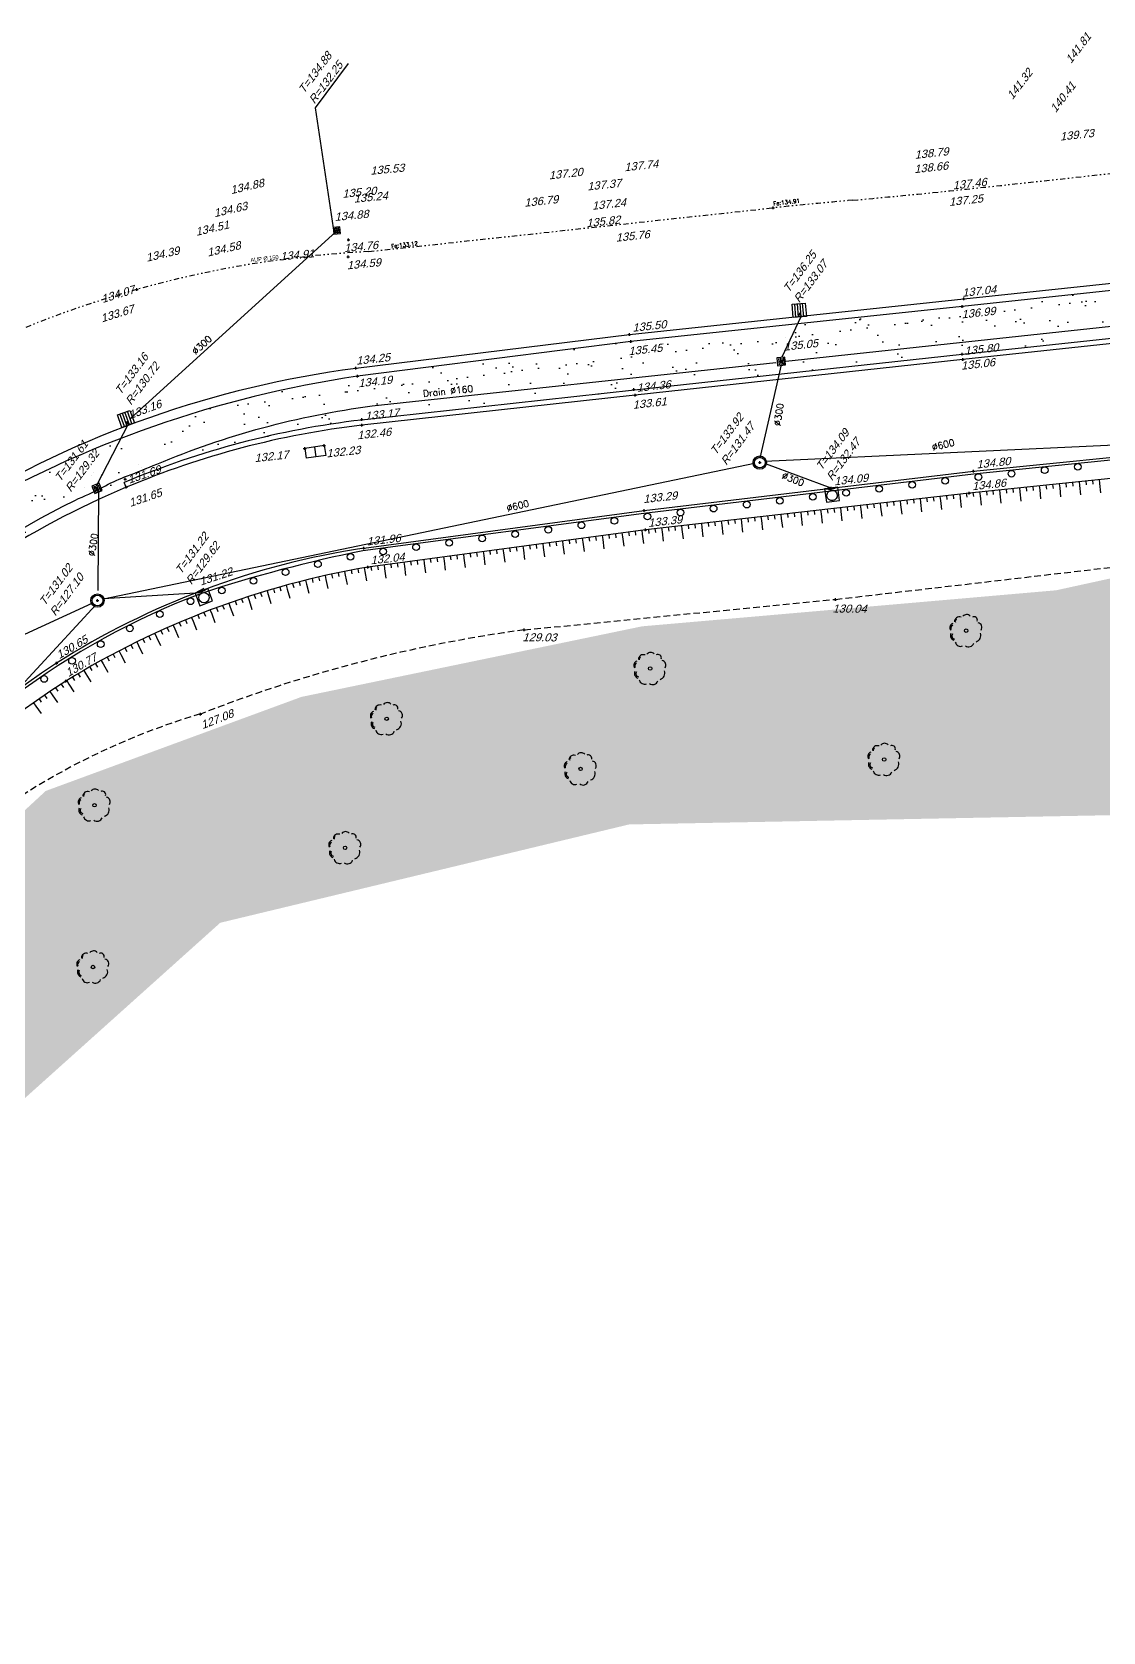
# Model space of a CAD drawing. Header units: metres. Extents: x 1633075 to 1634601, y 8175308 to 8177203.
# Drawn here: x 1633616.3 to 1633696.6, y 8175958.2 to 8176078.1 of the extents above; entities that cross this region are included whole.
import ezdxf

# ---------------------------------------------------------------- set-up
doc = ezdxf.new("R2010")
doc.units = ezdxf.units.M
doc.header["$LTSCALE"] = 2
doc.header["$PDMODE"] = 2
doc.header["$PDSIZE"] = 0.1
for name, pattern in [('211', [0.5, 0.2, -0.1, 0, -0.1, 0, -0.1]), ('31', [2, 1, 1]), ('CACHE', [0.375, 0.25, -0.125]), ('CACHE2', [4.7625, 3.175, -1.5875]), ('CONTINU', [0])]:
    doc.linetypes.add(name, pattern=pattern)
for name, color, linetype in [('C15785 - BORDURES', 7, 'CONTINU'), ('C15785 - BTALUS', 3, 'CACHE'), ('C15785 - DBA', 252, 'Continuous'), ('C15785 - EAUP', 5, 'CONTINU'), ('C15785 - EP', 4, 'Continuous'), ('C15785 - GLISSIERE', 252, 'Continuous'), ('C15785 - HTALUS', 7, 'Continuous'), ('C15785 - POINT 2D', 7, 'Continuous'), ('C15785 - PTT', 3, 'Continuous'), ('C15785 - Talus', 7, 'Continuous'), ('C15785 - VEGET', 3, 'Continuous'), ('C15785 - Z', 7, 'Continuous')]:
    doc.layers.add(name, color=color, linetype=linetype)
doc.styles.add('SIMPLEX', font='simplex_.ttf', dxfattribs={"height": 0.6})
doc.styles.get("Standard").update_dxf_attribs({"font": 'arial.ttf'})

# ---------------------------------------------------------------- blocks, each defined once
blk = doc.blocks.new('U-GRILLC')
for p, q in [((0.5, 0.5), (-0.5, 0.5)), ((-0.5, 0.5), (-0.5, -0.5)), ((0.4, 0.3), (-0.4, 0.3)), ((0.4, 0.1), (-0.4, 0.1)), ((0.5, -0.5), (0.5, 0.5)), ((-0.5, -0.5), (0.5, -0.5)), ((0.4, -0.1), (-0.4, -0.1)), ((0.4, -0.3), (-0.4, -0.3))]:
    blk.add_line(p, q)
blk = doc.blocks.new('BL19')
at = {"color": 0}
for p, q in [((0.5, 1), (-0.5, 1)), ((-0.5, 1), (-0.5, 0)), ((-0.5, 0), (0.5, 0)), ((0.5, 0), (0.5, 1))]:
    blk.add_line(p, q, dxfattribs=at)
for centre, major_axis, start_param, end_param in [((0.01, -0.97), (0.742, 0.742), 0.387155, 1.183656), ((0.01, 0.55), (-0.275, 0.275), 3.926991, 10.210176)]:
    blk.add_ellipse(centre, major_axis=major_axis, ratio=1, start_param=start_param, end_param=end_param, dxfattribs=at)
blk = doc.blocks.new('GRILLEBG')
at = {"color": 0}
for p, q in [((0, 1), (1, 1)), ((0, 0), (0, 1)), ((1, 0), (0, 0)), ((0.2, 0), (0.2, 1)), ((0.4, 0), (0.4, 1)), ((0.6, 0), (0.6, 1)), ((0.8, 0), (0.8, 1)), ((1, 1), (1, 0))]:
    blk.add_line(p, q, dxfattribs=at)
blk = doc.blocks.new('TALH100A')
blk.add_line((0, 0.3), (0, 1))
blk = doc.blocks.new('TALH100B')
blk.add_line((0, 0), (0, 0.3))
blk = doc.blocks.new('RH')
blk.add_circle((0, 0.25), 0.25)
blk = doc.blocks.new('ARBN')
blk.add_circle((0, 0), 0.0517)
for centre, radius, start, end in [((-0.381, -0.079), 0.106, 125.5548, 253.3512), ((-0.313, 0.149), 0.141, 102.3806, 218.1519), ((-0.088, 0.27), 0.194, 62.9289, 157.9234), ((0.159, 0.288), 0.162, 10.5515, 118.7684), ((0.33, 0.115), 0.163, 331.4172, 69.7614), ((-0.236, -0.237), 0.15, 182.2997, 276.8338), ((-0.027, -0.335), 0.147, 208.1993, 316.9403), ((0.007, -0.38), 0.0689, 259.4414, 333.9219), ((0.202, -0.304), 0.137, 247.1419, 348.9634), ((0.221, -0.292), 0.104, 254.316, 338.7253), ((0.342, -0.106), 0.104, 287.358, 32.9391), ((0.335, -0.105), 0.151, 294.7172, 29.5061)]:
    blk.add_arc(centre, radius, start, end)
blk = doc.blocks.new('TAMPON')
blk.add_circle((0, 0), 0.5)
blk = doc.blocks.new('T1')
at = {"linetype": '31'}
blk.add_point((0, 0), dxfattribs=at)

msp = doc.modelspace()

# ---------------------------------------------------------------- hatches: boundary and pattern name
at = {"layer": 'C15785 - VEGET'}
h = msp.add_hatch(dxfattribs=at)
h.set_pattern_fill('AR-SAND', color=256, scale=0.06, angle=-0.5, style=0)
h.set_pattern_definition([(37.00002714, (1050220.128, 8061047.714), (-0.070374322, 2.937205342), [0, -2.31648, 0, -2.5908, 0, -2.4765]), (7.00002714, (1050220.128, 8061047.714), (2.734567372, 4.277251446), [0, -1.24968, 0, -2.08788, 0, -0.8001]), (327.00002714, (1050218.2534, 8061047.7303), (4.745848775, -0.03279071), [0, -0.762, 0, -2.7432, 0, -3.5814]), (317.00002714, (1050218.2534, 8061047.7303), (4.59283606, 1.29754797), [0, -0.381, 0, -1.79832, 0, -2.0574])])
h.paths.add_polyline_path([(1633686.05, 8176053.92), (1633697.31, 8176055.13), (1633696.94, 8176058.67), (1633686.07, 8176057.51), (1633661.2, 8176054.9), (1633640.72, 8176052.29, 0.067352), (1633619.46, 8176046.2), (1633620.53, 8176042.7, -0.01195), (1633623.37, 8176043.97), (1633623.22, 8176044.33, -0.070511), (1633641, 8176049.01), (1633661.48, 8176051.26)])
h = msp.add_hatch(dxfattribs=at)
h.set_pattern_fill('AR-SAND', color=256, scale=0.07, angle=-0.5, style=0)
h.set_pattern_definition([(37.00002714, (1050220.128, 8061047.714), (-0.082103375, 3.426739566), [0, -2.70256, 0, -3.0226, 0, -2.88925]), (7.0000271, (1050220.128, 8061047.714), (3.1903286, 4.990126687), [0, -1.45796, 0, -2.43586, 0, -0.93345]), (327.00002714, (1050217.941, 8061047.733), (5.536823571, -0.038255829), [0, -0.889, 0, -3.2004, 0, -4.1783]), (317.0000271, (1050217.941, 8061047.733), (5.358308738, 1.513805964), [0, -0.4445, 0, -2.09804, 0, -2.4003])])
h.paths.add_polyline_path([(1633612.91, 8176038.41, -0.033584), (1633620.53, 8176042.7), (1633619.46, 8176046.2, 0.028492), (1633611.09, 8176041.94, 0.212898), (1633582.33, 8175999.08, 0.047231), (1633581.56, 8175972.2), (1633583.68, 8175944.68), (1633585.46, 8175920.4), (1633585.95, 8175913.69), (1633587.92, 8175913.85), (1633587.42, 8175920.55), (1633585.65, 8175944.81), (1633583.72, 8175970.42, -0.046197), (1633584.75, 8175998.49, -0.192843)])
h = msp.add_hatch(dxfattribs=at)
h.set_pattern_fill('AR-CONC', color=256, scale=0.035, angle=-0.5, style=0)
h.set_pattern_definition([(49.5000271, (1050220.128, 8061047.714), (6.371352654, -0.61348817), [0.66675, -7.33425]), (354.5000271, (1050220.128, 8061047.714), (-1.17510092, 6.6974915), [0.5334, -5.8674]), (99.9510271, (1050220.659, 8061047.663), (5.19627452, 6.083972695), [0.56665, -6.23315]), (45.6842271, (1050220.1434, 8061049.492), (9.47456497, -1.55421629), [1.000125, -11.001375]), (96.1356271, (1050220.933, 8061049.362), (8.38439863, 8.58705861), [0.849975, -9.349725]), (350.6840271, (1050220.143, 8061049.492), (8.38441149, 8.58704316), [0.8001, -8.8011]), (20.5000271, (1050221.0285, 8061049.0396), (5.275085627, -3.625461903), [0.66675, -7.33425]), (325.5000271, (1050221.0285, 8061049.0396), (2.21924188, 6.427458284), [0.5334, -5.8674]), (70.9514271, (1050221.468, 8061048.7375), (7.494313027, 2.80201086), [0.56665, -6.23315]), (37.00002714, (1050220.1279, 8061047.714), (0.1339211355, 2.95837039), [0, -5.79628, 0, -5.9563, 0, -5.889625]), (7.00002714, (1050220.128, 8061047.714), (2.369195514, 3.485779085), [0, -3.39598, 0, -5.66293, 0, -2.244725]), (327.00002714, (1050218.1455, 8061047.7312), (4.743740522, -0.241909423), [0, -2.2225, 0, -6.9342, 0, -9.20115]), (317.0000271, (1050217.2565, 8061047.739), (5.19208952, 0.84465285), [0, -2.88925, 0, -4.60502, 0, -6.53415])])
h.paths.add_polyline_path([(1633615.42, 8175997.87), (1633595.17, 8175996.14), (1633602.33, 8176007.33), (1633617.33, 8176021.21), (1633636.51, 8176028.26), (1633662.06, 8176033.55), (1633693.1, 8176036.25), (1633711.84, 8176040.34), (1633713.91, 8176033.95), (1633723.68, 8176033.87), (1633730.53, 8176039.32), (1633730.58, 8176045.27), (1633741.21, 8176046.45), (1633751.39, 8176044.24), (1633765.36, 8176038.17), (1633775.49, 8176030.02), (1633791.53, 8176017.56), (1633806.29, 8176003.85), (1633821.01, 8175986.31), (1633834.85, 8175965.39), (1633842.81, 8175952.16), (1633850.32, 8175935.96), (1633855.71, 8175920.63), (1633856.35, 8175897.27), (1633841.92, 8175899.09), (1633839.59, 8175924.59), (1633817.02, 8175967.24), (1633784.21, 8176006.16), (1633755.5, 8176028.07), (1633738.43, 8176020.15), (1633717.55, 8176013.11), (1633706.98, 8176019.58), (1633661.08, 8176018.7), (1633630.42, 8176011.33)])

# ---------------------------------------------------------------- linework, layer by layer
at = {"layer": 'C15785 - BORDURES'}
msp.add_lwpolyline([(1633641.19, 8176039.4), (1633662.2, 8176042.23), (1633676.24, 8176043.91), (1633686.92, 8176045.17), (1633708.81, 8176047.37), (1633727.43, 8176048.95)], dxfattribs=at)
msp.add_lwpolyline([(1633623.37, 8176043.97, 0.045553), (1633612.91, 8176038.41)], format="xyb", dxfattribs=at)
for centre, radius, start, end in [((1633650.14, 8175980.31), 59.77, 98.615, 122.3778), ((1633649.3, 8175982.9), 57.13, 123.0587, 166.1462)]:
    msp.add_arc(centre, radius, start, end, dxfattribs=at)
at = {"layer": 'C15785 - BTALUS'}
msp.add_lwpolyline([(1633653.21, 8176033.28), (1633676.57, 8176035.57), (1633699.18, 8176038.2), (1633713.1, 8176043.04)], dxfattribs=at)
for centre, radius, start, end in [((1633667.29, 8175929.19), 105.04, 97.7004, 111.4173), ((1633643.73, 8175976.87), 52.25, 106.4575, 158.3577)]:
    msp.add_arc(centre, radius, start, end, dxfattribs=at)
at = {"layer": 'C15785 - DBA'}
for points in [[(1633640.58, 8176052.89), (1633661.12, 8176055.42), (1633686.19, 8176058.09), (1633709.3, 8176060.54), (1633722.8, 8176061.89)], [(1633722.84, 8176061.39), (1633709.38, 8176060.01), (1633686.07, 8176057.51), (1633661.2, 8176054.9), (1633640.72, 8176052.29)], [(1633623.37, 8176043.97), (1633623.22, 8176044.33)]]:
    msp.add_lwpolyline(points, dxfattribs=at)
for points in [[(1633770.51, 8176048.36, 0.179853), (1633724.5, 8176058.05), (1633709.89, 8176056.47), (1633686.05, 8176053.92), (1633661.48, 8176051.26), (1633641, 8176049.01, 0.070511), (1633623.22, 8176044.33, 0.070511)], [(1633770.31, 8176048.03, 0.179882), (1633724.55, 8176057.67), (1633709.93, 8176056.09), (1633686.1, 8176053.54), (1633661.53, 8176050.88), (1633641.04, 8176048.63, 0.070505), (1633623.37, 8176043.97)]]:
    msp.add_lwpolyline(points, format="xyb", dxfattribs=at)
for centre, radius, start, end in [((1633650.69, 8175976.37), 77.18, 97.524, 121.194), ((1633652.6, 8175970.71), 82.44, 98.2876, 120.2284)]:
    msp.add_arc(centre, radius, start, end, dxfattribs=at)
at = {"layer": 'C15785 - EAUP', "linetype": '211'}
msp.add_lwpolyline([(1633574.88, 8175918.44), (1633574.52, 8175935.97), (1633573.61, 8175950.05), (1633572.44, 8175967.22), (1633571.22, 8175979.91), (1633570.52, 8175985.96), (1633571.68, 8175997.92), (1633574.2, 8176009.7), (1633576.18, 8176015.42, -0.035448), (1633581.33, 8176026.29, -0.032532), (1633585.09, 8176031.98, -0.03162), (1633591.71, 8176039.8, -0.037725), (1633599.86, 8176047.15, -0.041893), (1633607.62, 8176052.08, -0.055921), (1633624.17, 8176058.8, -0.055921), (1633641.56, 8176061.64), (1633671.88, 8176064.92, -0.002476), (1633677.86, 8176065.49, 0.00268), (1633683.85, 8176066.06, 0.003489), (1633704.16, 8176068.3, -0.006617)], format="xyb", dxfattribs=at)
at = {"layer": 'C15785 - EP', "linetype": 'CONTINU'}
for p, q in [((1633673.96, 8176056.74), (1633672.53, 8176053.73)), ((1633623.55, 8176048.75), (1633621.15, 8176044.1)), ((1633676.24, 8176043.91), (1633671.39, 8176045.71)), ((1633621.29, 8176043.75), (1633621.23, 8176036.23))]:
    msp.add_line(p, q, dxfattribs=at)
at = {"layer": 'C15785 - EP'}
msp.add_line((1633621.1, 8176035.15), (1633604.31, 8176017.04), dxfattribs=at)
at = {"layer": 'C15785 - EP', "flags": 128}
for points in [[(1633638.92, 8176063.43), (1633637.56, 8176072.42), (1633640.03, 8176075.73)], [(1633629.18, 8176036.38), (1633628.55, 8176036.04), (1633621.66, 8176035.62), (1633670.48, 8176045.77)]]:
    msp.add_lwpolyline(points, dxfattribs=at)
at = {"layer": 'C15785 - EP', "linetype": 'CONTINU'}
for points in [[(1633623.68, 8176049.12), (1633639.12, 8176063.15)], [(1633671.27, 8176045.94), (1633726.95, 8176048.54)], [(1633581.83, 8176017.34), (1633620.82, 8176035.29)]]:
    msp.add_lwpolyline(points, dxfattribs=at)
at = {"layer": 'C15785 - EP', "flags": 128}
for points in [[(1633731.93, 8176059.6, 0.015709), (1633727.72, 8176059.29), (1633672.83, 8176053.4)], [(1633590.95, 8175850.59, 0.020312), (1633590.14, 8175874.89), (1633582.46, 8175978.21, -0.069668), (1633583.66, 8175996.67, -0.231268), (1633619.51, 8176042.99), (1633619.8, 8176043.12, 0.017293), (1633621.81, 8176044.09, -0.032514), (1633623.46, 8176044.83, 0.010575), (1633625.67, 8176045.71, -0.066936), (1633641.8, 8176050.07), (1633672.08, 8176053.32)]]:
    msp.add_lwpolyline(points, format="xyb", dxfattribs=at)
at = {"layer": 'C15785 - EP'}
msp.add_lwpolyline([(1633672.49, 8176053.15), (1633670.89, 8176046.15)], dxfattribs=at)
for centre in [(1633670.88, 8176045.82), (1633621.21, 8176035.48)]:
    msp.add_circle(centre, 0.4, dxfattribs=at)
at = {"layer": 'C15785 - GLISSIERE'}
msp.add_lwpolyline([(1633766.69, 8176039.38, 0.055002), (1633757.16, 8176044.61, 0.129646), (1633727.4, 8176048.76), (1633708.7, 8176047.18), (1633686.92, 8176044.96), (1633662.18, 8176042), (1633641.12, 8176039.21, 0.030208), (1633629.02, 8176036.02, 0.144588), (1633603.73, 8176016.96, 0.167506), (1633592.63, 8175983.01)], format="xyb", dxfattribs=at)
at = {"layer": 'C15785 - HTALUS'}
msp.add_lwpolyline([(1633762.49, 8176040.69, 0.165527), (1633727.83, 8176047.44), (1633709.28, 8176045.89), (1633686.59, 8176043.54), (1633662.3, 8176040.79), (1633641.48, 8176037.99, 0.095704), (1633618.83, 8176029.44, 0.197756), (1633595.17, 8175996.14)], format="xyb", dxfattribs=at)
at = {"layer": 'C15785 - POINT 2D'}
for p in [(1633640.03, 8176062.52), (1633640.01, 8176061.24), (1633686.07, 8176057.51), (1633686.19, 8176058.09), (1633673.88, 8176056.94), (1633661.12, 8176055.42), (1633661.2, 8176054.9), (1633686.06, 8176053.95), (1633640.58, 8176052.89), (1633672.49, 8176053.41), (1633686.1, 8176053.54), (1633640.72, 8176052.29), (1633661.43, 8176051.31), (1633661.53, 8176050.88), (1633641.03, 8176049.06), (1633623.45, 8176048.82), (1633641.04, 8176048.63), (1633636.75, 8176046.89), (1633638.22, 8176047.1), (1633670.88, 8176045.82), (1633623.28, 8176044.58), (1633686.92, 8176045.17), (1633621.17, 8176043.89), (1633623.37, 8176043.97), (1633676.24, 8176043.91), (1633686.59, 8176043.54), (1633662.2, 8176042.23), (1633662.3, 8176040.79), (1633641.19, 8176039.4), (1633641.48, 8176037.99), (1633629.01, 8176036.21), (1633621.21, 8176035.48), (1633676.57, 8176035.57), (1633653.21, 8176033.28), (1633618.14, 8176030.78), (1633618.83, 8176029.44), (1633628.93, 8176026.97)]:
    msp.add_point(p, dxfattribs=at)
at = {"layer": 'C15785 - PTT'}
for p, q in [((1633638.22, 8176047.1), (1633636.75, 8176046.89)), ((1633636.75, 8176046.89), (1633636.85, 8176046.15)), ((1633637.49, 8176046.99), (1633637.59, 8176046.25)), ((1633638.22, 8176047.1), (1633638.33, 8176046.36)), ((1633638.33, 8176046.36), (1633636.85, 8176046.15))]:
    msp.add_line(p, q, dxfattribs=at)

# ---------------------------------------------------------------- block references
at = {"layer": 'C15785 - EAUP'}
for p, rotation in [((1633671.88, 8176064.92), 96.17823014338198), ((1633671.88, 8176064.92), 275.8240151363073), ((1633624.17, 8176058.8), 105.6992131369653)]:
    msp.add_blockref('T1', p, dxfattribs=dict(at, rotation=rotation))
at = {"layer": 'C15785 - EP'}
for p, xscale, yscale, zscale, rotation in [((1633639.16, 8176063.22), 0.4999999997836262, 0.4999999997836262, 0.4999999997836262, 276.2399141134108), ((1633672.49, 8176053.41), 0.6000000000503186, 0.6000000000503186, 0.6000000000503186, 95.1994244077159)]:
    msp.add_blockref('U-GRILLC', p, dxfattribs=dict(at, xscale=xscale, yscale=yscale, zscale=zscale, rotation=rotation))
for name, p, rotation in [('GRILLEBG', (1633673.39, 8176056.69), 5.198455841657077), ('GRILLEBG', (1633623.04, 8176048.46), 19.47049848245895), ('TAMPON', (1633670.88, 8176045.82), 359.5000271160415), ('BL19', (1633676.24, 8176043.91), 187.4597956879045), ('TAMPON', (1633621.21, 8176035.48), 359.5000271160415), ('BL19', (1633629.01, 8176036.21), 200.7189733154967)]:
    msp.add_blockref(name, p, dxfattribs=dict(at, rotation=rotation))
at = {"layer": 'C15785 - EP', "linetype": 'CACHE2', "xscale": 0.6000000002588038, "yscale": 0.6000000002588038, "zscale": 0.6000000002588038, "rotation": 111.9739583076282}
msp.add_blockref('U-GRILLC', (1633621.17, 8176043.89), dxfattribs=at)
at = {"layer": 'C15785 - GLISSIERE'}
for p, rotation in [((1633692.22, 8176045.5), 185.8318400240121), ((1633694.71, 8176045.75), 185.8318400240121), ((1633682.28, 8176044.4), 186.8230547540757), ((1633684.76, 8176044.7), 186.8230547540757), ((1633687.25, 8176044.99), 185.8318400240121), ((1633689.73, 8176045.24), 185.8318400240121), ((1633672.35, 8176043.21), 186.8230547540757), ((1633674.83, 8176043.51), 186.8230547540757), ((1633677.32, 8176043.81), 186.8230547540757), ((1633679.8, 8176044.1), 186.8230547540757), ((1633662.42, 8176042.03), 186.8230547540757), ((1633664.91, 8176042.32), 186.8230547540757), ((1633667.39, 8176042.62), 186.8230547540757), ((1633669.87, 8176042.92), 186.8230547540757), ((1633652.51, 8176040.71), 187.5474883920169), ((1633654.99, 8176041.04), 187.5474883920169), ((1633657.47, 8176041.37), 187.5474883920169), ((1633659.94, 8176041.7), 187.5474883920169), ((1633642.6, 8176039.4), 187.5474883920169), ((1633645.07, 8176039.73), 187.5474883920169), ((1633647.55, 8176040.06), 187.5474883920169), ((1633650.03, 8176040.39), 187.5474883920169), ((1633637.69, 8176038.46), 193.252673494969), ((1633640.13, 8176039), 191.8707932905945), ((1633632.85, 8176037.2), 196.016433890087), ((1633635.26, 8176037.86), 194.6345536923152), ((1633630.46, 8176036.48), 197.3983141021671), ((1633625.79, 8176034.69), 204.1242491668779), ((1633628.1, 8176035.66), 201.5622125382474), ((1633623.53, 8176033.62), 206.6862857962478), ((1633621.33, 8176032.44), 209.2483224773896), ((1633619.17, 8176031.17), 211.8103591012868), ((1633617.08, 8176029.81), 214.3723957208525)]:
    msp.add_blockref('RH', p, dxfattribs=dict(at, rotation=rotation))
at = {"layer": 'C15785 - Talus'}
for name, p, rotation in [('TALH100B', (1633692.84, 8176044.19), 185.9064932886963), ('TALH100B', (1633693.34, 8176044.24), 185.9064932886963), ('TALH100B', (1633693.83, 8176044.29), 185.9064932886963), ('TALH100B', (1633694.33, 8176044.35), 185.9064932886963), ('TALH100B', (1633694.83, 8176044.4), 185.9064932886963), ('TALH100B', (1633695.33, 8176044.45), 185.9064932886963), ('TALH100B', (1633695.82, 8176044.5), 185.9064932886963), ('TALH100B', (1633696.32, 8176044.55), 185.9064932886963), ('TALH100A', (1633696.32, 8176044.55), 185.9064932886963), ('TALH100B', (1633681.9, 8176043.01), 186.4756248369892), ('TALH100B', (1633682.4, 8176043.07), 186.4756248369892), ('TALH100B', (1633682.9, 8176043.13), 186.4756248369892), ('TALH100B', (1633683.39, 8176043.18), 186.4756248369892), ('TALH100B', (1633683.89, 8176043.24), 186.4756248369892), ('TALH100B', (1633684.39, 8176043.29), 186.4756248369892), ('TALH100A', (1633684.39, 8176043.29), 186.4756248369892), ('TALH100B', (1633684.88, 8176043.35), 186.4756248369892), ('TALH100B', (1633685.38, 8176043.41), 186.4756248369892), ('TALH100B', (1633685.88, 8176043.46), 186.4756248369892), ('TALH100A', (1633685.88, 8176043.46), 186.4756248369892), ('TALH100B', (1633686.37, 8176043.52), 186.4756248369892), ('TALH100B', (1633686.87, 8176043.57), 185.9064932886963), ('TALH100B', (1633687.37, 8176043.63), 185.9064932886963), ('TALH100A', (1633687.37, 8176043.63), 185.9064932886963), ('TALH100B', (1633687.87, 8176043.68), 185.9064932886963), ('TALH100B', (1633688.36, 8176043.73), 185.9064932886963), ('TALH100B', (1633688.86, 8176043.78), 185.9064932886963), ('TALH100A', (1633688.86, 8176043.78), 185.9064932886963), ('TALH100B', (1633689.36, 8176043.83), 185.9064932886963), ('TALH100B', (1633689.85, 8176043.88), 185.9064932886963), ('TALH100B', (1633690.35, 8176043.93), 185.9064932886963), ('TALH100A', (1633690.35, 8176043.93), 185.9064932886963), ('TALH100B', (1633690.85, 8176043.99), 185.9064932886963), ('TALH100B', (1633691.35, 8176044.04), 185.9064932886963), ('TALH100B', (1633691.84, 8176044.09), 185.9064932886963), ('TALH100A', (1633691.84, 8176044.09), 185.9064932886963), ('TALH100B', (1633692.34, 8176044.14), 185.9064932886963), ('TALH100A', (1633693.34, 8176044.24), 185.9064932886963), ('TALH100A', (1633694.83, 8176044.4), 185.9064932886963), ('TALH100B', (1633671.47, 8176041.83), 186.4756248369892), ('TALH100B', (1633671.97, 8176041.89), 186.4756248369892), ('TALH100B', (1633672.46, 8176041.94), 186.4756248369892), ('TALH100B', (1633672.96, 8176042), 186.4756248369892), ('TALH100B', (1633673.46, 8176042.05), 186.4756248369892), ('TALH100B', (1633673.95, 8176042.11), 186.4756248369892), ('TALH100A', (1633673.95, 8176042.11), 186.4756248369892), ('TALH100B', (1633674.45, 8176042.17), 186.4756248369892), ('TALH100B', (1633674.95, 8176042.22), 186.4756248369892), ('TALH100B', (1633675.44, 8176042.28), 186.4756248369892), ('TALH100A', (1633675.44, 8176042.28), 186.4756248369892), ('TALH100B', (1633675.94, 8176042.34), 186.4756248369892), ('TALH100B', (1633676.44, 8176042.39), 186.4756248369892), ('TALH100B', (1633676.93, 8176042.45), 186.4756248369892), ('TALH100A', (1633676.93, 8176042.45), 186.4756248369892), ('TALH100B', (1633677.43, 8176042.51), 186.4756248369892), ('TALH100B', (1633677.93, 8176042.56), 186.4756248369892), ('TALH100B', (1633678.42, 8176042.62), 186.4756248369892), ('TALH100A', (1633678.42, 8176042.62), 186.4756248369892), ('TALH100B', (1633678.92, 8176042.67), 186.4756248369892), ('TALH100B', (1633679.42, 8176042.73), 186.4756248369892), ('TALH100B', (1633679.91, 8176042.79), 186.4756248369892), ('TALH100A', (1633679.91, 8176042.79), 186.4756248369892), ('TALH100B', (1633680.41, 8176042.84), 186.4756248369892), ('TALH100B', (1633680.91, 8176042.9), 186.4756248369892), ('TALH100B', (1633681.41, 8176042.96), 186.4756248369892), ('TALH100A', (1633681.41, 8176042.96), 186.4756248369892), ('TALH100A', (1633682.9, 8176043.13), 186.4756248369892), ('TALH100B', (1633661.04, 8176040.62), 187.6463336794134), ('TALH100B', (1633661.53, 8176040.69), 187.6463336794134), ('TALH100B', (1633662.03, 8176040.75), 187.6463336794134), ('TALH100B', (1633662.53, 8176040.81), 186.4756248369892), ('TALH100B', (1633663.02, 8176040.87), 186.4756248369892), ('TALH100B', (1633663.52, 8176040.93), 186.4756248369892), ('TALH100A', (1633663.52, 8176040.93), 186.4756248369892), ('TALH100B', (1633664.02, 8176040.98), 186.4756248369892), ('TALH100B', (1633664.51, 8176041.04), 186.4756248369892), ('TALH100B', (1633665.01, 8176041.1), 186.4756248369892), ('TALH100A', (1633665.01, 8176041.1), 186.4756248369892), ('TALH100B', (1633665.51, 8176041.15), 186.4756248369892), ('TALH100B', (1633666, 8176041.21), 186.4756248369892), ('TALH100B', (1633666.5, 8176041.26), 186.4756248369892), ('TALH100A', (1633666.5, 8176041.26), 186.4756248369892), ('TALH100B', (1633667, 8176041.32), 186.4756248369892), ('TALH100B', (1633667.49, 8176041.38), 186.4756248369892), ('TALH100B', (1633667.99, 8176041.43), 186.4756248369892), ('TALH100A', (1633667.99, 8176041.43), 186.4756248369892), ('TALH100B', (1633668.49, 8176041.49), 186.4756248369892), ('TALH100B', (1633668.99, 8176041.55), 186.4756248369892), ('TALH100B', (1633669.48, 8176041.6), 186.4756248369892), ('TALH100A', (1633669.48, 8176041.6), 186.4756248369892), ('TALH100B', (1633669.98, 8176041.66), 186.4756248369892), ('TALH100B', (1633670.48, 8176041.72), 186.4756248369892), ('TALH100B', (1633670.97, 8176041.77), 186.4756248369892), ('TALH100A', (1633670.97, 8176041.77), 186.4756248369892), ('TALH100A', (1633672.46, 8176041.94), 186.4756248369892), ('TALH100B', (1633652.12, 8176039.42), 187.6463336794134), ('TALH100B', (1633652.61, 8176039.49), 187.6463336794134), ('TALH100B', (1633653.11, 8176039.55), 187.6463336794134), ('TALH100B', (1633653.61, 8176039.62), 187.6463336794134), ('TALH100B', (1633654.1, 8176039.69), 187.6463336794134), ('TALH100B', (1633654.6, 8176039.75), 187.6463336794134), ('TALH100A', (1633654.6, 8176039.75), 187.6463336794134), ('TALH100B', (1633655.09, 8176039.82), 187.6463336794134), ('TALH100B', (1633655.59, 8176039.89), 187.6463336794134), ('TALH100B', (1633656.08, 8176039.95), 187.6463336794134), ('TALH100A', (1633656.08, 8176039.95), 187.6463336794134), ('TALH100B', (1633656.58, 8176040.02), 187.6463336794134), ('TALH100B', (1633657.07, 8176040.09), 187.6463336794134), ('TALH100B', (1633657.57, 8176040.15), 187.6463336794134), ('TALH100A', (1633657.57, 8176040.15), 187.6463336794134), ('TALH100B', (1633658.07, 8176040.22), 187.6463336794134), ('TALH100B', (1633658.56, 8176040.29), 187.6463336794134), ('TALH100B', (1633659.06, 8176040.35), 187.6463336794134), ('TALH100A', (1633659.06, 8176040.35), 187.6463336794134), ('TALH100B', (1633659.55, 8176040.42), 187.6463336794134), ('TALH100B', (1633660.05, 8176040.49), 187.6463336794134), ('TALH100B', (1633660.54, 8176040.55), 187.6463336794134), ('TALH100A', (1633660.54, 8176040.55), 187.6463336794134), ('TALH100A', (1633662.03, 8176040.75), 187.6463336794134), ('TALH100B', (1633643.2, 8176038.22), 187.6463336794134), ('TALH100B', (1633643.69, 8176038.29), 187.6463336794134), ('TALH100B', (1633644.19, 8176038.36), 187.6463336794134), ('TALH100B', (1633644.69, 8176038.42), 187.6463336794134), ('TALH100B', (1633645.18, 8176038.49), 187.6463336794134), ('TALH100B', (1633645.68, 8176038.56), 187.6463336794134), ('TALH100A', (1633645.68, 8176038.56), 187.6463336794134), ('TALH100B', (1633646.17, 8176038.62), 187.6463336794134), ('TALH100B', (1633646.67, 8176038.69), 187.6463336794134), ('TALH100B', (1633647.16, 8176038.76), 187.6463336794134), ('TALH100A', (1633647.16, 8176038.76), 187.6463336794134), ('TALH100B', (1633647.66, 8176038.82), 187.6463336794134), ('TALH100B', (1633648.15, 8176038.89), 187.6463336794134), ('TALH100B', (1633648.65, 8176038.96), 187.6463336794134), ('TALH100A', (1633648.65, 8176038.96), 187.6463336794134), ('TALH100B', (1633649.15, 8176039.02), 187.6463336794134), ('TALH100B', (1633649.64, 8176039.09), 187.6463336794134), ('TALH100B', (1633650.14, 8176039.16), 187.6463336794134), ('TALH100A', (1633650.14, 8176039.16), 187.6463336794134), ('TALH100B', (1633650.63, 8176039.22), 187.6463336794134), ('TALH100B', (1633651.13, 8176039.29), 187.6463336794134), ('TALH100B', (1633651.62, 8176039.35), 187.6463336794134), ('TALH100A', (1633651.62, 8176039.35), 187.6463336794134), ('TALH100A', (1633653.11, 8176039.55), 187.6463336794134), ('TALH100B', (1633636.82, 8176037.01), 194.0424551954293), ('TALH100B', (1633637.3, 8176037.13), 193.593597604224), ('TALH100B', (1633637.79, 8176037.25), 193.1447400157474), ('TALH100B', (1633638.28, 8176037.36), 192.6958824247174), ('TALH100A', (1633638.28, 8176037.36), 192.6958824247174), ('TALH100B', (1633638.77, 8176037.46), 192.2470248168966), ('TALH100B', (1633639.25, 8176037.57), 191.7981672443182), ('TALH100B', (1633639.74, 8176037.67), 191.3493096062567), ('TALH100A', (1633639.74, 8176037.67), 191.3493096062567), ('TALH100B', (1633640.24, 8176037.77), 190.9004520171304), ('TALH100B', (1633640.73, 8176037.86), 190.451594402764), ('TALH100B', (1633641.22, 8176037.95), 190.0027368456078), ('TALH100A', (1633641.22, 8176037.95), 190.0027368456078), ('TALH100B', (1633641.71, 8176038.02), 187.6463336794134), ('TALH100B', (1633642.21, 8176038.09), 187.6463336794134), ('TALH100B', (1633642.7, 8176038.16), 187.6463336794134), ('TALH100A', (1633642.7, 8176038.16), 187.6463336794134), ('TALH100A', (1633644.19, 8176038.36), 187.6463336794134), ('TALH100B', (1633632.97, 8176035.92), 197.6333159797058), ('TALH100B', (1633633.45, 8176036.07), 197.1844584005095), ('TALH100B', (1633633.93, 8176036.21), 196.7356007880543), ('TALH100A', (1633633.93, 8176036.21), 196.7356007880543), ('TALH100B', (1633634.41, 8176036.36), 196.286743202774), ('TALH100B', (1633634.89, 8176036.49), 195.8378856001323), ('TALH100B', (1633635.37, 8176036.63), 195.389028025478), ('TALH100A', (1633635.37, 8176036.63), 195.389028025478), ('TALH100B', (1633635.85, 8176036.76), 194.9401704181755), ('TALH100B', (1633636.33, 8176036.89), 194.4913128118425), ('TALH100A', (1633636.82, 8176037.01), 194.0424551954293), ('TALH100B', (1633629.2, 8176034.59), 201.2241767841927), ('TALH100B', (1633629.67, 8176034.77), 200.7753192133773), ('TALH100B', (1633630.13, 8176034.94), 200.3264616036357), ('TALH100B', (1633630.6, 8176035.11), 199.8776039809991), ('TALH100B', (1633631.07, 8176035.28), 199.4287464073449), ('TALH100A', (1633631.07, 8176035.28), 199.4287464073449), ('TALH100B', (1633631.55, 8176035.45), 198.9798887757249), ('TALH100B', (1633632.02, 8176035.61), 198.5310312059176), ('TALH100B', (1633632.49, 8176035.77), 198.0821736101386), ('TALH100A', (1633632.49, 8176035.77), 198.0821736101386), ('TALH100B', (1633626.43, 8176033.44), 203.9173223731908), ('TALH100B', (1633626.89, 8176033.64), 203.4684647696322), ('TALH100B', (1633627.35, 8176033.84), 203.0196071825316), ('TALH100B', (1633627.81, 8176034.03), 202.5707495955761), ('TALH100B', (1633628.27, 8176034.22), 202.1218920123358), ('TALH100A', (1633628.27, 8176034.22), 202.1218920123358), ('TALH100B', (1633628.73, 8176034.41), 201.6730344087556), ('TALH100A', (1633629.67, 8176034.77), 200.7753192133773), ('TALH100B', (1633624.16, 8176032.38), 206.1616103812257), ('TALH100B', (1633624.61, 8176032.6), 205.7127527544108), ('TALH100B', (1633625.07, 8176032.81), 205.2638951917405), ('TALH100B', (1633625.52, 8176033.02), 204.815037599199), ('TALH100A', (1633625.52, 8176033.02), 204.815037599199), ('TALH100B', (1633625.97, 8176033.23), 204.3661799841998), ('TALH100A', (1633626.89, 8176033.64), 203.4684647696322), ('TALH100B', (1633621.5, 8176030.99), 208.8547559680844), ('TALH100B', (1633621.94, 8176031.23), 208.4058983654085), ('TALH100B', (1633622.38, 8176031.47), 207.9570407843403), ('TALH100B', (1633622.83, 8176031.7), 207.5081831743156), ('TALH100A', (1633622.83, 8176031.7), 207.5081831743156), ('TALH100B', (1633623.27, 8176031.93), 207.0593255857777), ('TALH100B', (1633623.72, 8176032.16), 206.6104679829155), ('TALH100A', (1633624.16, 8176032.38), 206.1616103812257), ('TALH100B', (1633619.77, 8176030), 210.6501863600614), ('TALH100B', (1633620.2, 8176030.25), 210.2013287861852), ('TALH100A', (1633620.2, 8176030.25), 210.2013287861852), ('TALH100B', (1633620.63, 8176030.5), 209.752471169008), ('TALH100B', (1633621.07, 8176030.75), 209.3036135476152), ('TALH100A', (1633621.5, 8176030.99), 208.8547559680844), ('TALH100B', (1633617.65, 8176028.67), 213.7327572183211), ('TALH100B', (1633618.07, 8176028.95), 213.198913338727), ('TALH100B', (1633618.49, 8176029.22), 212.6650694592381), ('TALH100B', (1633618.91, 8176029.48), 211.5479015537667), ('TALH100A', (1633618.91, 8176029.48), 211.5479015537667), ('TALH100B', (1633619.34, 8176029.74), 211.0990439487399), ('TALH100B', (1633616.42, 8176027.82), 215.3342888669744), ('TALH100A', (1633616.42, 8176027.82), 215.3342888669744), ('TALH100B', (1633616.83, 8176028.11), 214.800444993748), ('TALH100B', (1633617.24, 8176028.39), 214.266601118694), ('TALH100A', (1633617.65, 8176028.67), 213.7327572183211)]:
    msp.add_blockref(name, p, dxfattribs=dict(at, rotation=rotation))
at = {"layer": 'C15785 - VEGET', "xscale": 2.50000000002949, "yscale": 2.50000000002949, "zscale": 2.50000000002949, "rotation": 222.0369205983907}
for p in [(1633686.36, 8176033.22), (1633662.66, 8176030.39), (1633642.9, 8176026.62), (1633680.21, 8176023.57), (1633657.44, 8176022.86), (1633620.99, 8176020.14), (1633639.78, 8176016.95), (1633620.88, 8176008.01)]:
    msp.add_blockref('ARBN', p, dxfattribs=at)

# ---------------------------------------------------------------- texts
at = {"layer": 'C15785 - EAUP', "linetype": 'Continuous', "style": 'SIMPLEX'}
for s, rotation, p in [('Fe:134.91', 6.5639, (1633671.91, 8176065.08, 149.78)), ('Fe:133.12', 6.7083, (1633643.26, 8176061.88, 149.78))]:
    msp.add_text(s, height=0.3, rotation=rotation, dxfattribs=at).set_placement(p)
at = {"layer": 'C15785 - EAUP', "linetype": 'Continuous'}
msp.add_text('AUP %%C 150', height=0.3, rotation=6.3504, dxfattribs=at).set_placement((1633632.7, 8176060.85))
at = {"layer": 'C15785 - EP', "oblique": 18}
for s, rotation, p in [('T=134.88', 53.3461, (1633636.7, 8176073.43)), ('R=132.25', 53.3461, (1633637.48, 8176072.66)), ('T=136.25', 53.3461, (1633673.05, 8176058.51)), ('R=133.07', 53.3461, (1633673.84, 8176057.74)), (' 135.05', 6.3185, (1633672.49, 8176054.18, 135.05)), ('T=133.16', 53.3461, (1633622.94, 8176050.85)), ('R=130.72', 53.3461, (1633623.72, 8176050.08)), ('T=133.92', 53.3461, (1633667.58, 8176046.34)), ('R=131.47', 53.3461, (1633668.37, 8176045.57)), ('T=134.09', 53.3461, (1633675.51, 8176045.18)), ('R=132.47', 53.3461, (1633676.29, 8176044.41)), ('T=131.61', 53.3461, (1633618.42, 8176044.33)), ('R=129.32', 53.3461, (1633619.21, 8176043.56)), ('T=131.22', 53.3461, (1633627.47, 8176037.4)), ('R=129.62', 53.3461, (1633628.25, 8176036.62)), ('T=131.02', 53.3461, (1633617.26, 8176035.04)), ('R=127.10', 53.3461, (1633618.05, 8176034.27))]:
    msp.add_text(s, height=0.6, rotation=rotation, dxfattribs=at).set_placement(p)
at = {"layer": 'C15785 - EP', "style": 'SIMPLEX'}
for s, rotation, p in [('%%c300 ', 42.2742, (1633628.57, 8176053.88)), ('%%c300 ', 81.4238, (1633672.42, 8176048.54)), ('%%c600 ', 13.5837, (1633683.86, 8176046.71)), ('%%c300 ', 338.2468, (1633672.49, 8176044.66)), ('%%c600 ', 13.5837, (1633651.96, 8176042.14)), ('%%c300 ', 81.4238, (1633621, 8176038.78))]:
    msp.add_text(s, height=0.5, rotation=rotation, dxfattribs=at).set_placement(p)
at = {"layer": 'C15785 - EP', "linetype": 'CACHE2', "style": 'SIMPLEX'}
msp.add_text('Drain %%c160', height=0.5, rotation=5.8831, dxfattribs=at).set_placement((1633645.65, 8176050.74))
at = {"layer": 'C15785 - Z', "oblique": 18}
for s, rotation, p in [(' 141.81', 412.7135, (1633694.08, 8176075.5, 141.81)), (' 141.32', 412.7135, (1633689.69, 8176072.8, 141.31)), (' 140.41', 412.7135, (1633692.93, 8176071.82, 140.41)), (' 139.73', 366.2167, (1633693.18, 8176069.93, 139.73)), (' 138.79', 366.2167, (1633682.28, 8176068.56, 138.79)), (' 135.53', 365.4572, (1633641.46, 8176067.37, 135.53)), (' 137.74', 366.2167, (1633660.51, 8176067.63, 137.74)), (' 138.66', 366.2167, (1633682.25, 8176067.49, 138.66)), (' 134.88', 372.9419, (1633631.02, 8176065.89, 134.88)), (' 137.20', 366.2167, (1633654.85, 8176067.02, 137.2)), (' 137.37', 366.2167, (1633657.73, 8176066.19, 137.37)), (' 137.46', 366.2167, (1633685.14, 8176066.27, 137.46)), (' 135.20', 365.4572, (1633639.36, 8176065.64, 135.2)), (' 135.24', 365.4572, (1633640.22, 8176065.28, 135.24)), (' 136.79', 366.2167, (1633653.01, 8176064.97, 136.79)), (' 137.25', 366.2167, (1633684.86, 8176065.03, 137.25)), (' 134.63', 372.9419, (1633629.77, 8176064.16, 134.63)), (' 134.88', 365.4572, (1633638.78, 8176063.91, 134.88)), (' 137.24', 366.2167, (1633658.09, 8176064.74, 137.24)), (' 134.51', 372.9419, (1633628.4, 8176062.76, 134.51)), (' 135.82', 366.2167, (1633657.66, 8176063.44, 135.82)), (' 134.58', 372.9419, (1633629.27, 8176061.21, 134.58)), (' 134.76', 365.4572, (1633639.49, 8176061.58, 134.76)), (' 135.76', 366.2167, (1633659.87, 8176062.35, 135.75)), (' 134.39', 372.9419, (1633624.68, 8176060.82, 134.39)), (' 134.91', 365.4572, (1633634.7, 8176060.95, 134.91)), (' 134.59', 365.4572, (1633639.7, 8176060.28, 134.59)), (' 134.07', 377.1269, (1633621.38, 8176057.71, 134.07)), (' 137.04', 366.3185, (1633685.85, 8176058.22, 137.04)), (' 133.67', 377.1269, (1633621.33, 8176056.26, 133.67)), (' 136.99', 366.3185, (1633685.8, 8176056.6, 136.99)), (' 135.50', 366.2167, (1633661.12, 8176055.6, 135.5)), (' 134.25', 366.2167, (1633640.4, 8176053.13, 134.25)), (' 135.45', 366.2167, (1633660.82, 8176053.84, 135.44)), (' 135.80', 366.3185, (1633686.02, 8176053.86, 135.8)), (' 135.06', 366.3185, (1633685.76, 8176052.75, 135.06)), (' 134.19', 366.2167, (1633640.56, 8176051.44, 134.19)), (' 134.36', 366.2167, (1633661.44, 8176051.1, 134.36)), (' 133.16', 380.3555, (1633623.45, 8176049, 133.16)), (' 133.61', 366.2167, (1633661.14, 8176049.82, 133.6)), (' 133.17', 366.2167, (1633641.07, 8176048.98, 133.17)), (' 132.46', 366.2167, (1633640.48, 8176047.54, 132.46)), (' 132.17', 366.2167, (1633632.78, 8176045.83, 132.17)), (' 132.23', 366.2167, (1633638.17, 8176046.18, 132.23)), (' 131.69', 378.8315, (1633623.37, 8176044.16, 131.69)), (' 134.80', 366.2167, (1633686.92, 8176045.35, 134.8)), (' 134.09', 366.3185, (1633676.25, 8176044.09, 134.09)), (' 134.86', 366.2167, (1633686.59, 8176043.72, 134.86)), (' 131.65', 378.8315, (1633623.45, 8176042.42, 131.65)), (' 133.29', 366.3185, (1633661.93, 8176042.76, 133.29)), (' 133.39', 366.3185, (1633662.3, 8176040.97, 133.39)), (' 131.96', 366.2167, (1633641.19, 8176039.58, 131.96)), (' 132.04', 366.2167, (1633641.48, 8176038.17, 132.04)), (' 131.22', 378.3811, (1633628.74, 8176036.52, 131.22)), (' 130.04', 359.5, (1633676.09, 8176034.59, 130.04)), (' 130.65', 390.5383, (1633618.14, 8176030.96, 130.65)), (' 129.03', 359.5, (1633652.84, 8176032.44, 129.03)), (' 130.77', 390.5383, (1633618.83, 8176029.62, 130.77)), (' 127.08', 381.5977, (1633628.88, 8176025.75, 127.08))]:
    msp.add_text(s, height=0.6, rotation=rotation, dxfattribs=at).set_placement(p)

doc.saveas('drawing.dxf')
